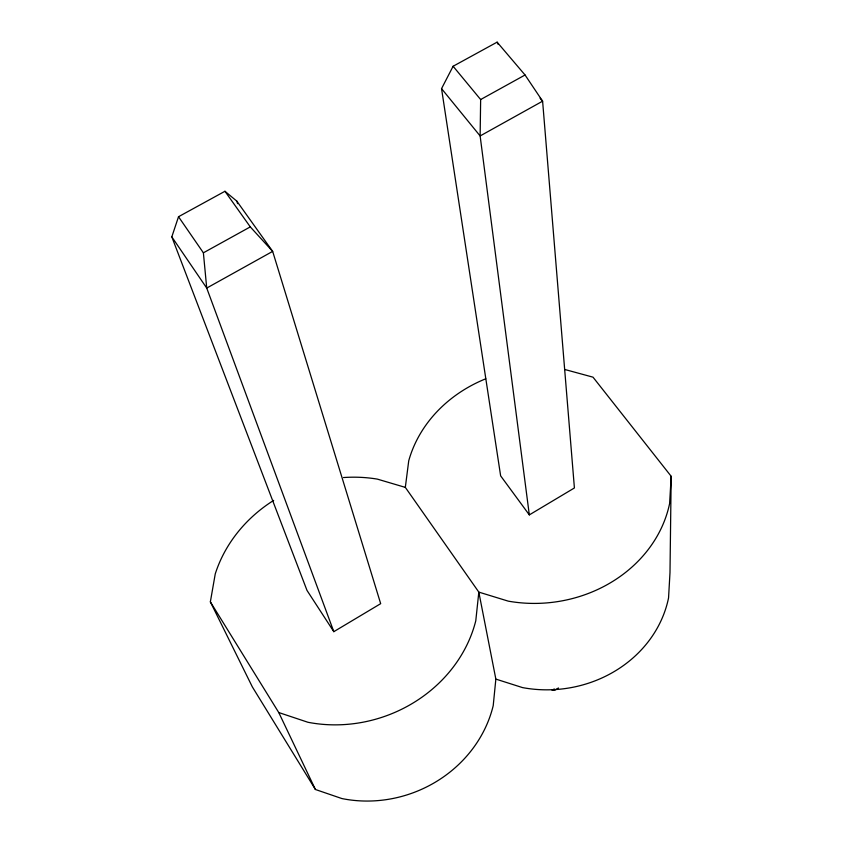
<?xml version="1.0" encoding="UTF-8"?>
<svg xmlns="http://www.w3.org/2000/svg" width="843" height="843" viewBox="0 0 843 843"><rect width="100%" height="100%" fill="white"/><g stroke="black" fill="none" stroke-linecap="round" stroke-linejoin="round"><path stroke-width="1.26" d="M564.831 369.497L593.008 377.169L671.186 476.306L669.995 572.576L668.552 597.929A121.318 109.485 -6 0 1 522.544 687.603L495.853 679.1L478.824 592.113L405.325 487.38L377.358 479.119A136.366 122.161 -19.6 0 0 343.491 477.549M453.113 66.26L480.647 99.548L480.131 135.944L529.32 514.894L574.41 487.96L542.607 101.181L525.052 74.995L497.107 42.15L453.113 66.26L441.542 88.641L500.637 475.852L529.32 514.894M671.186 476.306L669.605 503.587A133.721 117.567 -6.8 0 1 508.255 601.143L478.824 592.113L475.779 620.785A136.366 122.161 -19.6 0 1 307.937 722.272L278.759 712.546L210.36 601.86L215.25 573.914A136.366 122.161 -19.6 0 1 273.669 500.394M495.853 679.1L493.218 705.623A123.51 113.352 -20.7 0 1 341.91 798.563L315.408 789.491L252.342 686.897L210.36 601.86M405.325 487.38L408.739 460.763A133.721 117.567 -6.8 0 1 485.768 378.781M171.814 236.872L178.516 216.725L224.955 191.277L236.83 201.15L272.658 251.383L380.678 603.672L333.807 631.67L307 590.416L171.814 236.872L206.725 288.074L333.807 631.67M554.273 688.942L552.091 690.291L555.094 690.038L558.445 687.972M203.384 252.816L250.287 226.893L272.658 251.383L206.725 288.074L203.384 252.816L178.516 216.725M480.647 99.548L525.052 74.995M540.089 98.22L542.607 101.181L480.131 135.944L441.542 88.641M224.955 191.277L250.287 226.893M497.107 42.15L498.224 44.447M278.759 712.546L315.408 789.491M236.83 201.15L237.631 203.648"/></g></svg>
